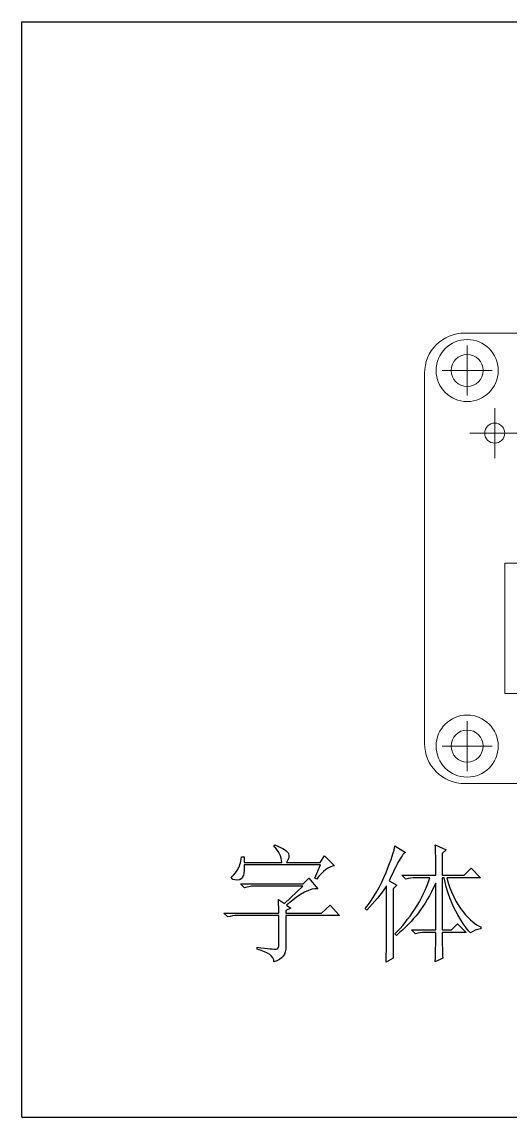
# Model space of a CAD drawing. Header units: millimetres. Extents: x 1742 to 2416, y 855 to 1105.
# Drawn here: x 1742.1 to 1790.8, y 988.9 to 1098.2 of the extents above; entities that cross this region are included whole.
import ezdxf

# ---------------------------------------------------------------- set-up
doc = ezdxf.new("R2010")
doc.units = ezdxf.units.MM
doc.layers.add('layer 1', color=7, linetype='Continuous')

msp = doc.modelspace()

# ---------------------------------------------------------------- linework, layer by layer
msp.add_line((1742.102, 988.881), (1886.936, 988.881))
msp.add_lwpolyline([(1742.102, 988.881), (1742.102, 1098.249), (1886.936, 1098.249), (1886.936, 988.881)])
at = {"layer": 'layer 1', "lineweight": 9}
for points, knots in [([(1786.301, 1067.182), (1785.24, 1067.182), (1784.222, 1066.761), (1783.472, 1066.011), (1783.472, 1066.011), (1782.722, 1065.261), (1782.301, 1064.243), (1782.301, 1063.182)], [0, 0, 0, 0, 0.5, 0.5, 0.5, 0.5, 1, 1, 1, 1]), ([(1789.651, 1063.432), (1789.651, 1065.144), (1788.263, 1066.532), (1786.551, 1066.532), (1786.551, 1066.532), (1784.838, 1066.532), (1783.451, 1065.144), (1783.451, 1063.432), (1783.451, 1063.432), (1783.451, 1061.72), (1784.838, 1060.332), (1786.551, 1060.332), (1786.551, 1060.332), (1788.263, 1060.332), (1789.651, 1061.72), (1789.651, 1063.432)], [0, 0, 0, 0, 0.25, 0.25, 0.25, 0.25, 0.5, 0.5, 0.5, 0.5, 0.75, 0.75, 0.75, 0.75, 1, 1, 1, 1]), ([(1788.151, 1063.432), (1788.151, 1064.316), (1787.434, 1065.032), (1786.551, 1065.032), (1786.551, 1065.032), (1785.667, 1065.032), (1784.951, 1064.316), (1784.951, 1063.432), (1784.951, 1063.432), (1784.951, 1062.549), (1785.667, 1061.832), (1786.551, 1061.832), (1786.551, 1061.832), (1787.434, 1061.832), (1788.151, 1062.549), (1788.151, 1063.432)], [0, 0, 0, 0, 0.25, 0.25, 0.25, 0.25, 0.5, 0.5, 0.5, 0.5, 0.75, 0.75, 0.75, 0.75, 1, 1, 1, 1]), ([(1790.301, 1057.182), (1790.301, 1057.735), (1789.853, 1058.182), (1789.301, 1058.182), (1789.301, 1058.182), (1788.748, 1058.182), (1788.301, 1057.735), (1788.301, 1057.182), (1788.301, 1057.182), (1788.301, 1056.63), (1788.748, 1056.182), (1789.301, 1056.182), (1789.301, 1056.182), (1789.853, 1056.182), (1790.301, 1056.63), (1790.301, 1057.182)], [0, 0, 0, 0, 0.25, 0.25, 0.25, 0.25, 0.5, 0.5, 0.5, 0.5, 0.75, 0.75, 0.75, 0.75, 1, 1, 1, 1]), ([(1789.651, 1025.932), (1789.651, 1027.644), (1788.263, 1029.032), (1786.551, 1029.032), (1786.551, 1029.032), (1784.838, 1029.032), (1783.451, 1027.644), (1783.451, 1025.932), (1783.451, 1025.932), (1783.451, 1024.22), (1784.838, 1022.832), (1786.551, 1022.832), (1786.551, 1022.832), (1788.263, 1022.832), (1789.651, 1024.22), (1789.651, 1025.932)], [0, 0, 0, 0, 0.25, 0.25, 0.25, 0.25, 0.5, 0.5, 0.5, 0.5, 0.75, 0.75, 0.75, 0.75, 1, 1, 1, 1]), ([(1788.151, 1025.932), (1788.151, 1026.816), (1787.434, 1027.532), (1786.551, 1027.532), (1786.551, 1027.532), (1785.667, 1027.532), (1784.951, 1026.816), (1784.951, 1025.932), (1784.951, 1025.932), (1784.951, 1025.049), (1785.667, 1024.332), (1786.551, 1024.332), (1786.551, 1024.332), (1787.434, 1024.332), (1788.151, 1025.049), (1788.151, 1025.932)], [0, 0, 0, 0, 0.25, 0.25, 0.25, 0.25, 0.5, 0.5, 0.5, 0.5, 0.75, 0.75, 0.75, 0.75, 1, 1, 1, 1]), ([(1782.301, 1026.182), (1782.301, 1025.121), (1782.722, 1024.104), (1783.472, 1023.354), (1783.472, 1023.354), (1784.222, 1022.604), (1785.24, 1022.182), (1786.301, 1022.182)], [0, 0, 0, 0, 0.5, 0.5, 0.5, 0.5, 1, 1, 1, 1])]:
    msp.add_open_spline(points, degree=3, knots=knots, dxfattribs=at)
for points in [[(1786.301, 1067.182), (1786.301, 1067.182), (1848.301, 1067.182), (1848.301, 1067.182)], [(1786.551, 1060.932), (1786.551, 1060.932), (1786.551, 1065.932), (1786.551, 1065.932)], [(1782.301, 1026.182), (1782.301, 1026.182), (1782.301, 1063.182), (1782.301, 1063.182)], [(1784.051, 1063.432), (1784.051, 1063.432), (1789.051, 1063.432), (1789.051, 1063.432)], [(1789.301, 1054.682), (1789.301, 1054.682), (1789.301, 1059.682), (1789.301, 1059.682)], [(1786.801, 1057.182), (1786.801, 1057.182), (1791.801, 1057.182), (1791.801, 1057.182)], [(1844.301, 1044.182), (1844.301, 1044.182), (1790.301, 1044.182), (1790.301, 1044.182)], [(1790.301, 1044.182), (1790.301, 1044.182), (1790.301, 1031.182), (1790.301, 1031.182)], [(1790.301, 1031.182), (1790.301, 1031.182), (1844.301, 1031.182), (1844.301, 1031.182)], [(1786.551, 1023.432), (1786.551, 1023.432), (1786.551, 1028.432), (1786.551, 1028.432)], [(1784.051, 1025.932), (1784.051, 1025.932), (1789.051, 1025.932), (1789.051, 1025.932)], [(1848.301, 1022.182), (1848.301, 1022.182), (1786.301, 1022.182), (1786.301, 1022.182)]]:
    msp.add_open_spline(points, degree=3, dxfattribs=at)
at = {"layer": 'layer 1', "color": 186}
for points, knots in [([(1771.329, 1012.733), (1771.329, 1012.733), (1771.528, 1012.633), (1771.528, 1012.633), (1771.528, 1012.633), (1772.122, 1013.461), (1772.719, 1013.908), (1773.314, 1013.973), (1773.314, 1013.973), (1773.314, 1013.973), (1772.321, 1014.966), (1772.321, 1014.966), (1772.321, 1014.966), (1772.321, 1014.966), (1771.875, 1014.32), (1771.875, 1014.32), (1771.875, 1014.32), (1771.875, 1014.32), (1768.503, 1014.32), (1768.503, 1014.32), (1768.503, 1014.32), (1768.734, 1014.651), (1768.808, 1014.941), (1768.725, 1015.188), (1768.725, 1015.188), (1768.642, 1015.436), (1768.187, 1015.726), (1767.36, 1016.056), (1767.36, 1016.056), (1767.36, 1016.056), (1767.262, 1015.908), (1767.262, 1015.908), (1767.262, 1015.908), (1767.758, 1015.444), (1768.022, 1014.915), (1768.056, 1014.32), (1768.056, 1014.32), (1768.056, 1014.32), (1764.284, 1014.32), (1764.284, 1014.32), (1764.284, 1014.32), (1764.284, 1014.32), (1764.284, 1014.867), (1764.284, 1014.867), (1764.284, 1014.867), (1764.284, 1014.867), (1764.037, 1014.867), (1764.037, 1014.867), (1764.037, 1014.867), (1763.937, 1014.272), (1763.806, 1013.848), (1763.641, 1013.601), (1763.641, 1013.601), (1763.476, 1013.353), (1763.3, 1013.131), (1763.12, 1012.932), (1763.12, 1012.932), (1762.938, 1012.733), (1763.021, 1012.61), (1763.368, 1012.559), (1763.368, 1012.559), (1763.715, 1012.511), (1763.963, 1012.602), (1764.111, 1012.832), (1764.111, 1012.832), (1764.261, 1013.063), (1764.318, 1013.478), (1764.284, 1014.073), (1764.284, 1014.073), (1764.284, 1014.073), (1771.925, 1014.073), (1771.925, 1014.073), (1771.925, 1014.073), (1771.925, 1014.073), (1771.329, 1012.733), (1771.329, 1012.733)], [0, 0, 0, 0, 0.0526316, 0.0526316, 0.0526316, 0.0526316, 0.1052632, 0.1052632, 0.1052632, 0.1052632, 0.1578947, 0.1578947, 0.1578947, 0.1578947, 0.2105263, 0.2105263, 0.2105263, 0.2105263, 0.2631579, 0.2631579, 0.2631579, 0.2631579, 0.3157895, 0.3157895, 0.3157895, 0.3157895, 0.3684211, 0.3684211, 0.3684211, 0.3684211, 0.4210526, 0.4210526, 0.4210526, 0.4210526, 0.4736842, 0.4736842, 0.4736842, 0.4736842, 0.5263158, 0.5263158, 0.5263158, 0.5263158, 0.5789474, 0.5789474, 0.5789474, 0.5789474, 0.6315789, 0.6315789, 0.6315789, 0.6315789, 0.6842105, 0.6842105, 0.6842105, 0.6842105, 0.7368421, 0.7368421, 0.7368421, 0.7368421, 0.7894737, 0.7894737, 0.7894737, 0.7894737, 0.8421053, 0.8421053, 0.8421053, 0.8421053, 0.8947368, 0.8947368, 0.8947368, 0.8947368, 0.9473684, 0.9473684, 0.9473684, 0.9473684, 1, 1, 1, 1]), ([(1784.06, 1006.781), (1784.06, 1006.781), (1784.06, 1007.325), (1784.06, 1007.325), (1784.06, 1007.325), (1784.06, 1007.325), (1786.442, 1007.325), (1786.442, 1007.325), (1786.442, 1007.325), (1786.442, 1007.325), (1785.597, 1008.169), (1785.597, 1008.169), (1785.597, 1008.169), (1785.597, 1008.169), (1785.002, 1007.575), (1785.002, 1007.575), (1785.002, 1007.575), (1785.002, 1007.575), (1784.06, 1007.575), (1784.06, 1007.575), (1784.06, 1007.575), (1784.06, 1007.575), (1784.06, 1012.784), (1784.06, 1012.784), (1784.06, 1012.784), (1784.06, 1012.784), (1784.257, 1012.784), (1784.257, 1012.784), (1784.257, 1012.784), (1784.49, 1011.558), (1784.877, 1010.443), (1785.423, 1009.435), (1785.423, 1009.435), (1785.97, 1008.426), (1786.456, 1007.706), (1786.886, 1007.276), (1786.886, 1007.276), (1787.151, 1007.507), (1787.5, 1007.64), (1787.93, 1007.674), (1787.93, 1007.674), (1787.93, 1007.674), (1787.93, 1007.871), (1787.93, 1007.871), (1787.93, 1007.871), (1787.432, 1008.036), (1786.837, 1008.542), (1786.143, 1009.384), (1786.143, 1009.384), (1785.449, 1010.229), (1784.903, 1011.361), (1784.505, 1012.784), (1784.505, 1012.784), (1784.505, 1012.784), (1787.879, 1012.784), (1787.879, 1012.784), (1787.879, 1012.784), (1787.879, 1012.784), (1786.937, 1013.726), (1786.937, 1013.726), (1786.937, 1013.726), (1786.937, 1013.726), (1786.243, 1013.031), (1786.243, 1013.031), (1786.243, 1013.031), (1786.243, 1013.031), (1784.06, 1013.031), (1784.06, 1013.031), (1784.06, 1013.031), (1784.06, 1013.031), (1784.06, 1015.214), (1784.06, 1015.214), (1784.06, 1015.214), (1784.06, 1015.214), (1784.456, 1015.561), (1784.456, 1015.561), (1784.456, 1015.561), (1784.456, 1015.561), (1783.364, 1016.056), (1783.364, 1016.056), (1783.364, 1016.056), (1783.398, 1015.43), (1783.415, 1014.915), (1783.415, 1014.519), (1783.415, 1014.519), (1783.415, 1014.519), (1783.415, 1013.031), (1783.415, 1013.031), (1783.415, 1013.031), (1783.415, 1013.031), (1780.041, 1013.031), (1780.041, 1013.031), (1780.041, 1013.031), (1780.041, 1013.031), (1780.439, 1012.633), (1780.439, 1012.633), (1780.439, 1012.633), (1780.735, 1012.733), (1781.065, 1012.784), (1781.429, 1012.784), (1781.429, 1012.784), (1781.429, 1012.784), (1782.82, 1012.784), (1782.82, 1012.784), (1782.82, 1012.784), (1782.456, 1011.658), (1781.958, 1010.616), (1781.33, 1009.657), (1781.33, 1009.657), (1780.703, 1008.699), (1780.041, 1007.871), (1779.346, 1007.177), (1779.346, 1007.177), (1779.346, 1007.177), (1779.495, 1007.029), (1779.495, 1007.029), (1779.495, 1007.029), (1780.356, 1007.757), (1781.082, 1008.508), (1781.679, 1009.285), (1781.679, 1009.285), (1782.274, 1010.062), (1782.852, 1011.046), (1783.415, 1012.238), (1783.415, 1012.238), (1783.415, 1012.238), (1783.415, 1007.575), (1783.415, 1007.575), (1783.415, 1007.575), (1783.415, 1007.575), (1780.983, 1007.575), (1780.983, 1007.575), (1780.983, 1007.575), (1780.983, 1007.575), (1781.381, 1007.177), (1781.381, 1007.177), (1781.381, 1007.177), (1781.679, 1007.276), (1782.009, 1007.325), (1782.373, 1007.325), (1782.373, 1007.325), (1782.373, 1007.325), (1783.415, 1007.325), (1783.415, 1007.325), (1783.415, 1007.325), (1783.415, 1007.325), (1783.415, 1006.631), (1783.415, 1006.631), (1783.415, 1006.631), (1783.415, 1006.267), (1783.398, 1005.524), (1783.364, 1004.4), (1783.364, 1004.4), (1783.364, 1004.4), (1784.109, 1004.747), (1784.109, 1004.747), (1784.109, 1004.747), (1784.075, 1005.473), (1784.06, 1006.152), (1784.06, 1006.781)], [0, 0, 0, 0, 0.025, 0.025, 0.025, 0.025, 0.05, 0.05, 0.05, 0.05, 0.075, 0.075, 0.075, 0.075, 0.1, 0.1, 0.1, 0.1, 0.125, 0.125, 0.125, 0.125, 0.15, 0.15, 0.15, 0.15, 0.175, 0.175, 0.175, 0.175, 0.2, 0.2, 0.2, 0.2, 0.225, 0.225, 0.225, 0.225, 0.25, 0.25, 0.25, 0.25, 0.275, 0.275, 0.275, 0.275, 0.3, 0.3, 0.3, 0.3, 0.325, 0.325, 0.325, 0.325, 0.35, 0.35, 0.35, 0.35, 0.375, 0.375, 0.375, 0.375, 0.4, 0.4, 0.4, 0.4, 0.425, 0.425, 0.425, 0.425, 0.45, 0.45, 0.45, 0.45, 0.475, 0.475, 0.475, 0.475, 0.5, 0.5, 0.5, 0.5, 0.525, 0.525, 0.525, 0.525, 0.55, 0.55, 0.55, 0.55, 0.575, 0.575, 0.575, 0.575, 0.6, 0.6, 0.6, 0.6, 0.625, 0.625, 0.625, 0.625, 0.65, 0.65, 0.65, 0.65, 0.675, 0.675, 0.675, 0.675, 0.7, 0.7, 0.7, 0.7, 0.725, 0.725, 0.725, 0.725, 0.75, 0.75, 0.75, 0.75, 0.775, 0.775, 0.775, 0.775, 0.8, 0.8, 0.8, 0.8, 0.825, 0.825, 0.825, 0.825, 0.85, 0.85, 0.85, 0.85, 0.875, 0.875, 0.875, 0.875, 0.9, 0.9, 0.9, 0.9, 0.925, 0.925, 0.925, 0.925, 0.95, 0.95, 0.95, 0.95, 0.975, 0.975, 0.975, 0.975, 1, 1, 1, 1]), ([(1778.453, 1004.349), (1778.453, 1004.349), (1779.148, 1004.747), (1779.148, 1004.747), (1779.148, 1004.747), (1779.148, 1004.747), (1779.148, 1011.692), (1779.148, 1011.692), (1779.148, 1011.692), (1779.148, 1011.692), (1779.545, 1012.039), (1779.545, 1012.039), (1779.545, 1012.039), (1779.545, 1012.039), (1778.752, 1012.485), (1778.752, 1012.485), (1778.752, 1012.485), (1779.048, 1013.114), (1779.346, 1013.717), (1779.645, 1014.295), (1779.645, 1014.295), (1779.941, 1014.875), (1780.189, 1015.214), (1780.388, 1015.313), (1780.388, 1015.313), (1780.388, 1015.313), (1779.346, 1015.959), (1779.346, 1015.959), (1779.346, 1015.959), (1779.281, 1015.495), (1778.982, 1014.61), (1778.453, 1013.304), (1778.453, 1013.304), (1777.924, 1011.996), (1777.23, 1010.798), (1776.37, 1009.706), (1776.37, 1009.706), (1776.37, 1009.706), (1776.519, 1009.558), (1776.519, 1009.558), (1776.519, 1009.558), (1777.278, 1010.32), (1777.941, 1011.128), (1778.504, 1011.99), (1778.504, 1011.99), (1778.504, 1011.99), (1778.504, 1006.88), (1778.504, 1006.88), (1778.504, 1006.88), (1778.504, 1006.283), (1778.487, 1005.441), (1778.453, 1004.349)], [0, 0, 0, 0, 0.0769231, 0.0769231, 0.0769231, 0.0769231, 0.1538462, 0.1538462, 0.1538462, 0.1538462, 0.2307692, 0.2307692, 0.2307692, 0.2307692, 0.3076923, 0.3076923, 0.3076923, 0.3076923, 0.3846154, 0.3846154, 0.3846154, 0.3846154, 0.4615385, 0.4615385, 0.4615385, 0.4615385, 0.5384615, 0.5384615, 0.5384615, 0.5384615, 0.6153846, 0.6153846, 0.6153846, 0.6153846, 0.6923077, 0.6923077, 0.6923077, 0.6923077, 0.7692308, 0.7692308, 0.7692308, 0.7692308, 0.8461538, 0.8461538, 0.8461538, 0.8461538, 0.9230769, 0.9230769, 0.9230769, 0.9230769, 1, 1, 1, 1]), ([(1767.758, 1009.262), (1767.758, 1009.262), (1762.25, 1009.262), (1762.25, 1009.262), (1762.25, 1009.262), (1762.25, 1009.262), (1762.648, 1008.864), (1762.648, 1008.864), (1762.648, 1008.864), (1762.947, 1008.963), (1763.277, 1009.012), (1763.641, 1009.012), (1763.641, 1009.012), (1763.641, 1009.012), (1767.758, 1009.012), (1767.758, 1009.012), (1767.758, 1009.012), (1767.758, 1009.012), (1767.758, 1006.087), (1767.758, 1006.087), (1767.758, 1006.087), (1767.758, 1005.822), (1767.667, 1005.68), (1767.485, 1005.663), (1767.485, 1005.663), (1767.303, 1005.646), (1766.666, 1005.706), (1765.575, 1005.837), (1765.575, 1005.837), (1765.575, 1005.837), (1765.575, 1005.64), (1765.575, 1005.64), (1765.575, 1005.64), (1766.699, 1005.342), (1767.262, 1004.929), (1767.262, 1004.4), (1767.262, 1004.4), (1768.088, 1004.63), (1768.486, 1005.143), (1768.452, 1005.936), (1768.452, 1005.936), (1768.452, 1005.936), (1768.452, 1009.012), (1768.452, 1009.012), (1768.452, 1009.012), (1768.452, 1009.012), (1773.809, 1009.012), (1773.809, 1009.012), (1773.809, 1009.012), (1773.809, 1009.012), (1772.867, 1010.055), (1772.867, 1010.055), (1772.867, 1010.055), (1772.867, 1010.055), (1772.025, 1009.262), (1772.025, 1009.262), (1772.025, 1009.262), (1772.025, 1009.262), (1768.452, 1009.262), (1768.452, 1009.262), (1768.452, 1009.262), (1768.452, 1009.262), (1768.452, 1009.509), (1768.452, 1009.509), (1768.452, 1009.509), (1768.452, 1009.509), (1768.947, 1009.757), (1768.947, 1009.757), (1768.947, 1009.757), (1768.947, 1009.757), (1768.503, 1010.055), (1768.503, 1010.055), (1768.503, 1010.055), (1769.891, 1011.211), (1770.933, 1011.757), (1771.627, 1011.692), (1771.627, 1011.692), (1771.627, 1011.692), (1770.734, 1012.733), (1770.734, 1012.733), (1770.734, 1012.733), (1770.734, 1012.733), (1770.188, 1012.187), (1770.188, 1012.187), (1770.188, 1012.187), (1770.188, 1012.187), (1763.937, 1012.187), (1763.937, 1012.187), (1763.937, 1012.187), (1763.937, 1012.187), (1764.335, 1011.791), (1764.335, 1011.791), (1764.335, 1011.791), (1764.335, 1011.791), (1765.029, 1011.939), (1765.029, 1011.939), (1765.029, 1011.939), (1765.029, 1011.939), (1770.139, 1011.939), (1770.139, 1011.939), (1770.139, 1011.939), (1770.139, 1011.939), (1768.304, 1010.204), (1768.304, 1010.204), (1768.304, 1010.204), (1768.304, 1010.204), (1767.709, 1010.599), (1767.709, 1010.599), (1767.709, 1010.599), (1767.741, 1010.005), (1767.758, 1009.558), (1767.758, 1009.262)], [0, 0, 0, 0, 0.0357143, 0.0357143, 0.0357143, 0.0357143, 0.0714286, 0.0714286, 0.0714286, 0.0714286, 0.1071429, 0.1071429, 0.1071429, 0.1071429, 0.1428571, 0.1428571, 0.1428571, 0.1428571, 0.1785714, 0.1785714, 0.1785714, 0.1785714, 0.2142857, 0.2142857, 0.2142857, 0.2142857, 0.25, 0.25, 0.25, 0.25, 0.2857143, 0.2857143, 0.2857143, 0.2857143, 0.3214286, 0.3214286, 0.3214286, 0.3214286, 0.3571429, 0.3571429, 0.3571429, 0.3571429, 0.3928571, 0.3928571, 0.3928571, 0.3928571, 0.4285714, 0.4285714, 0.4285714, 0.4285714, 0.4642857, 0.4642857, 0.4642857, 0.4642857, 0.5, 0.5, 0.5, 0.5, 0.5357143, 0.5357143, 0.5357143, 0.5357143, 0.5714286, 0.5714286, 0.5714286, 0.5714286, 0.6071429, 0.6071429, 0.6071429, 0.6071429, 0.6428571, 0.6428571, 0.6428571, 0.6428571, 0.6785714, 0.6785714, 0.6785714, 0.6785714, 0.7142857, 0.7142857, 0.7142857, 0.7142857, 0.75, 0.75, 0.75, 0.75, 0.7857143, 0.7857143, 0.7857143, 0.7857143, 0.8214286, 0.8214286, 0.8214286, 0.8214286, 0.8571429, 0.8571429, 0.8571429, 0.8571429, 0.8928571, 0.8928571, 0.8928571, 0.8928571, 0.9285714, 0.9285714, 0.9285714, 0.9285714, 0.9642857, 0.9642857, 0.9642857, 0.9642857, 1, 1, 1, 1])]:
    msp.add_open_spline(points, degree=3, knots=knots, dxfattribs=at)

doc.saveas('drawing.dxf')
